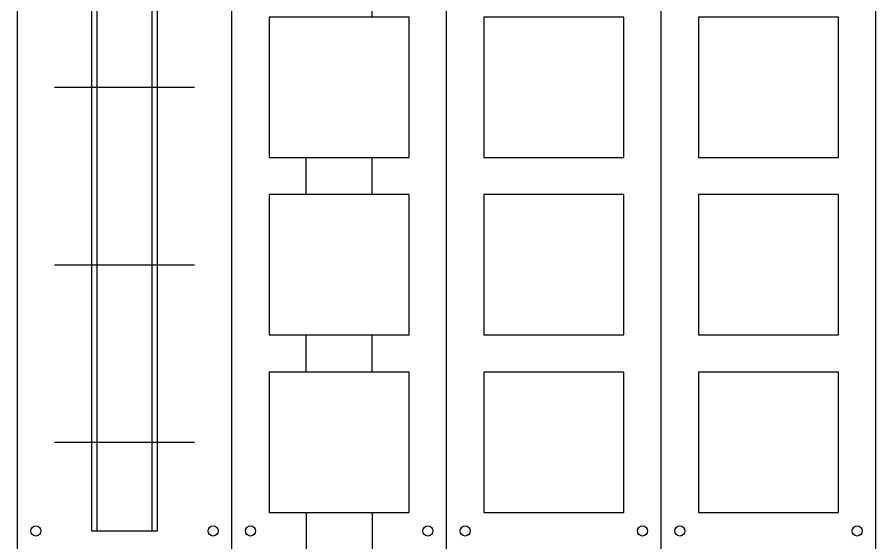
# Model space of a CAD drawing. Extents: x 0 to 323, y 0 to 407.
# Drawn here: x 0 to 161.3, y 101.3 to 200 of the extents above; entities that cross this region are included whole.
import ezdxf

# ---------------------------------------------------------------- set-up
doc = ezdxf.new("R2010")
doc.units = 0
for name, color, linetype in [('BORDER', 7, 'CONTINUOUS'), ('GRID_LED', 6, 'CONTINUOUS'), ('LED_STRIP10', 4, 'CONTINUOUS'), ('LED_STRIP12', 4, 'CONTINUOUS'), ('SCREWS-BORDER', 3, 'CONTINUOUS'), ('STRIP_CUTS', 3, 'CONTINUOUS')]:
    doc.layers.add(name, color=color, linetype=linetype)

msp = doc.modelspace()

# ---------------------------------------------------------------- linework, layer by layer
at = {"layer": 'BORDER'}
for p, q in [((0, 406.96), (0, 0)), ((40.33, 0), (40.33, 406.96)), ((80.66, 0), (80.66, 406.96)), ((120.99, 0), (120.99, 406.96)), ((161.32, 0), (161.32, 406.96))]:
    msp.add_line(p, q, dxfattribs=at)
at = {"layer": 'GRID_LED'}
for p, q in [((47.33, 199.98), (47.33, 173.65)), ((73.66, 199.98), (47.33, 199.98)), ((73.66, 173.65), (73.66, 199.98)), ((87.66, 199.98), (87.66, 173.65)), ((113.99, 199.98), (87.66, 199.98)), ((113.99, 173.65), (113.99, 199.98)), ((127.99, 199.98), (127.99, 173.65)), ((154.32, 199.98), (127.99, 199.98)), ((154.32, 173.65), (154.32, 199.98)), ((47.33, 173.65), (73.66, 173.65)), ((87.66, 173.65), (113.99, 173.65)), ((127.99, 173.65), (154.32, 173.65)), ((47.33, 166.65), (47.33, 140.32)), ((73.66, 166.65), (47.33, 166.65)), ((73.66, 140.32), (73.66, 166.65)), ((87.66, 166.65), (87.66, 140.32)), ((113.99, 166.65), (87.66, 166.65)), ((113.99, 140.32), (113.99, 166.65)), ((127.99, 166.65), (127.99, 140.32)), ((154.32, 166.65), (127.99, 166.65)), ((154.32, 140.32), (154.32, 166.65)), ((47.33, 140.32), (73.66, 140.32)), ((87.66, 140.32), (113.99, 140.32)), ((127.99, 140.32), (154.32, 140.32)), ((47.33, 133.32), (47.33, 106.99)), ((73.66, 133.32), (47.33, 133.32)), ((73.66, 106.99), (73.66, 133.32)), ((87.66, 133.32), (87.66, 106.99)), ((113.99, 133.32), (87.66, 133.32)), ((113.99, 106.99), (113.99, 133.32)), ((127.99, 133.32), (127.99, 106.99)), ((154.32, 133.32), (127.99, 133.32)), ((154.32, 106.99), (154.32, 133.32)), ((47.33, 106.99), (73.66, 106.99)), ((87.66, 106.99), (113.99, 106.99)), ((127.99, 106.99), (154.32, 106.99))]:
    msp.add_line(p, q, dxfattribs=at)
at = {"layer": 'LED_STRIP10'}
for p, q in [((14.97, 403.46), (14.97, 103.49)), ((25.37, 103.49), (25.37, 403.46)), ((7, 186.81), (33.33, 186.81)), ((7, 153.49), (33.33, 153.49)), ((7, 120.16), (33.33, 120.16)), ((14.97, 103.49), (25.37, 103.49))]:
    msp.add_line(p, q, dxfattribs=at)
at = {"layer": 'LED_STRIP12'}
for p, q in [((13.97, 403.46), (13.97, 103.49)), ((26.37, 103.49), (26.37, 403.46)), ((13.97, 103.49), (26.37, 103.49))]:
    msp.add_line(p, q, dxfattribs=at)
at = {"layer": 'SCREWS-BORDER'}
for centre in [(3.5, 103.49), (36.83, 103.49), (43.83, 103.49), (77.16, 103.49), (84.16, 103.49), (117.49, 103.49), (124.49, 103.49), (157.82, 103.49)]:
    msp.add_circle(centre, 0.95, dxfattribs=at)
at = {"layer": 'STRIP_CUTS'}
for p, q in [((66.7, 199.98), (66.7, 206.98)), ((54.3, 166.65), (54.3, 173.65)), ((66.7, 166.65), (66.7, 173.65)), ((54.3, 133.32), (54.3, 140.32)), ((66.7, 133.32), (66.7, 140.32)), ((54.3, 106.99), (54.3, 99.99)), ((66.7, 106.99), (66.7, 99.99))]:
    msp.add_line(p, q, dxfattribs=at)

doc.saveas('drawing.dxf')
